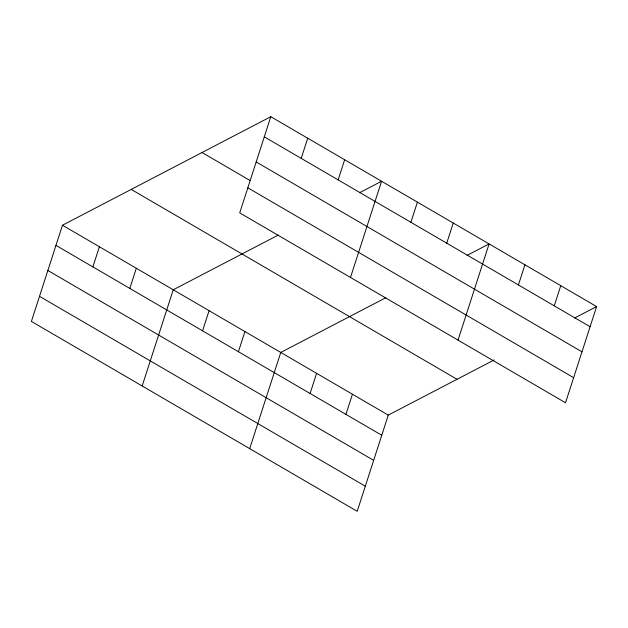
<?xml version="1.0" encoding="UTF-8"?>
<svg xmlns="http://www.w3.org/2000/svg" width="628" height="628" viewBox="0 0 628 628"><rect width="100%" height="100%" fill="white"/><g stroke="black" fill="none" stroke-linecap="round" stroke-linejoin="round"><path stroke-width="0.94" d="M270.794 116.698L239.723 212.892L565.53 402.768L596.6 306.574L270.794 116.698L62.47 225.232L31.4 321.426L357.206 511.302L388.277 415.108L494.126 359.962M92.889 266.9L99.397 246.749M129.808 288.425L136.323 268.266M142.171 385.985L173.242 289.791L278.251 235.084M202.577 330.823L209.085 310.672M238.412 351.711L244.92 331.56M301.212 158.374L307.72 138.215M249.693 448.643L280.763 352.449L385.765 297.743M338.131 179.891L344.646 159.74M310.091 393.481L316.598 373.33M350.495 277.45L381.565 181.257L359.499 192.749M345.926 414.37L352.441 394.219M410.9 222.296L417.408 202.145M446.736 243.185L453.243 223.026M458.016 340.109L489.086 243.915L467.02 255.408M518.414 284.955L524.922 264.804M554.249 305.844L560.765 285.685M574.534 318.066L596.6 306.574M264.286 136.849L590.092 326.725M256.177 161.946L581.983 351.821M202.043 152.518L249.881 180.393M247.825 187.803L573.631 377.679M131.221 189.413L457.027 379.288M62.47 225.232L388.277 415.108M55.963 245.383L381.769 435.259M47.854 270.48L373.66 460.348M39.509 296.33L365.315 486.205"/></g></svg>
